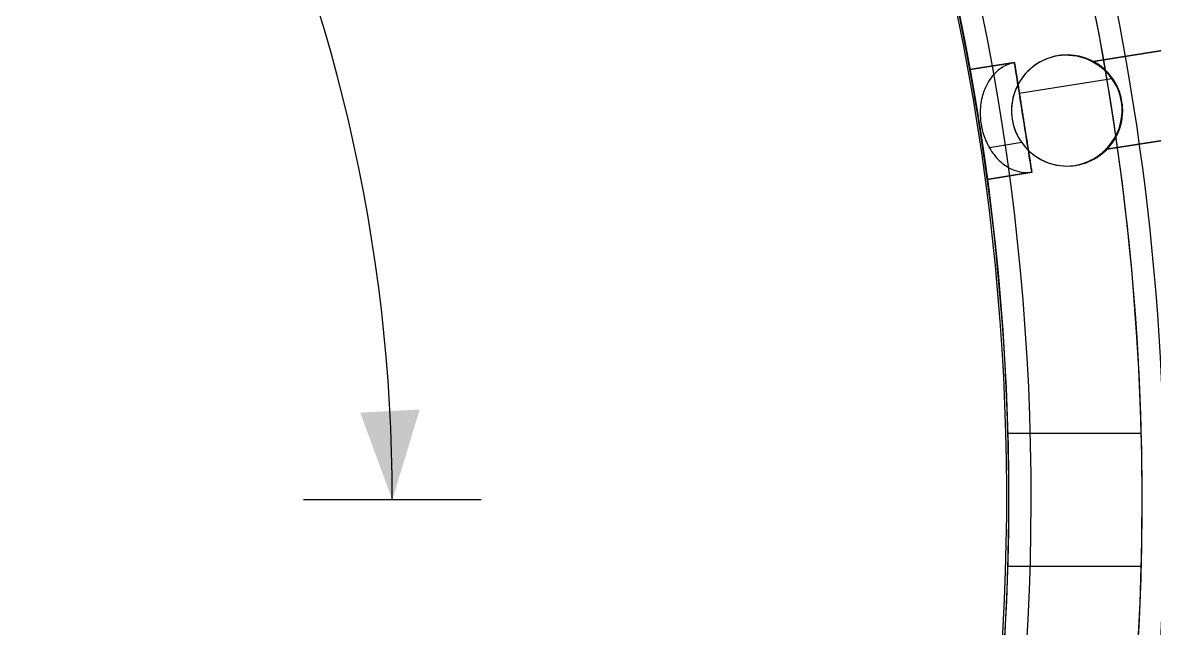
# Model space of a CAD drawing. Header units: millimetres. Extents: x -235 to 540, y -175 to 360.
# Drawn here: x 63.6 to 114.5, y -5.8 to 21.5 of the extents above; entities that cross this region are included whole.
import ezdxf

# ---------------------------------------------------------------- set-up
doc = ezdxf.new("R2010")
doc.units = ezdxf.units.MM
doc.layers.get('0').update_dxf_attribs({"color": 1, "linetype": 'CONTINUOUS'})
doc.layers.add('BEM', color=1, linetype='CONTINUOUS')

msp = doc.modelspace()

# ---------------------------------------------------------------- linework, layer by layer
at = {"color": 2, "linetype": 'CONTINUOUS'}
for p, q in [((110.23, 19.99, 30.624), (110.184, 19.982, 31)), ((115.1, 20.255, 19), (111.79, 19.731, 19)), ((111.79, 19.731, 17), (115.1, 20.255, 17)), ((115.1, 20.255, 9.5), (111.79, 19.731, 9.5)), ((115.1, 20.255, 26.5), (111.79, 19.731, 26.5)), ((108.255, 19.677, 54.5), (106.251, 19.36, 54.5)), ((106.251, 19.36, 38.5), (108.255, 19.677, 38.5)), ((106.251, 19.36, 54.5), (106.251, 19.36, 38.5)), ((108.255, 19.677, 38.5), (108.255, 19.677, 38.645)), ((108.255, 19.677, 38.454), (108.255, 19.677, 38.5)), ((108.255, 19.677, 38.645), (108.255, 19.677, 54.5)), ((111.79, 19.731, 19), (111.79, 19.731, 17)), ((108.472, 18.302, 47.909), (112.633, 18.961, 31.016)), ((113.09, 17.912, 31), (113.07, 17.909, 31.012)), ((113.09, 17.912, 31), (113.09, 17.912, 28.5)), ((113.09, 17.912, 7.5), (113.09, 17.912, 1.474)), ((113.09, 17.912, 15), (113.09, 17.912, 11.5)), ((113.09, 17.912, 24.5), (113.09, 17.912, 21)), ((108.152, 17.13, 0.134), (108.152, 17.13, 30.317)), ((115.726, 16.304, 17), (112.415, 15.78, 17)), ((112.415, 15.78, 19), (115.726, 16.304, 19)), ((112.415, 15.78, 9.5), (115.726, 16.304, 9.5)), ((112.416, 15.78, 26.5), (115.726, 16.304, 26.5)), ((108.581, 16.076, 30.349), (107.125, 15.845, 36.259)), ((112.415, 15.78, 17), (112.415, 15.78, 19)), ((110.967, 15.045, 31), (111.012, 15.051, 30.624)), ((107.033, 14.421, 54.5), (109.037, 14.739, 54.5)), ((109.037, 14.739, 38.5), (107.033, 14.421, 38.5)), ((107.033, 14.421, 38.5), (107.033, 14.421, 54.5)), ((109.037, 14.739, 38.5), (109.037, 14.739, 38.454)), ((109.037, 14.739, 38.645), (109.037, 14.739, 38.5)), ((109.037, 14.739, 54.5), (109.037, 14.739, 38.645)), ((107.958, 3, 67), (113.961, 3, 67)), ((107.958, 3, 67), (107.958, 3, 58)), ((107.958, 3, 58), (113.961, 3, 58)), ((113.961, 3, 67), (113.961, 3, 58)), ((107.958, -3, 58), (107.958, -3, 67)), ((113.961, -3, 67), (107.958, -3, 67)), ((113.961, -3, 58), (107.958, -3, 58)), ((113.961, -3, 58), (113.961, -3, 67))]:
    msp.add_line(p, q, dxfattribs=at)
for centre, radius, start, end in [((0, 0), 119.1, -52.46038, 34.46038), ((0, 0, -7), 119.1, -52.46038, 34.46038), ((0, 0, 67), 114, 1.50796, 35.89948), ((0, 0, 35.732), 114, 4.72833, 35.89948), ((0, 0), 109, -53.89486, 35.89486), ((0, 0), 108, -53.8939, 35.8939), ((0, 0, 67), 108, 1.59175, 35.8939), ((0, 0), 107.9, -52.30052, 34.30052), ((0, 0, -7), 107.9, -52.30052, 34.30052), ((110.621, 17.521, 31), 2.5, 9, 100.0581), ((110.621, 17.521, 31), 2.5, -82.0581, 9), ((0, 0, 35.732), 114, -53.89948, 4.72833), ((0, 0, 58), 108, -1.59175, 1.59175), ((0, 0, 58), 114, -1.50796, 1.50796), ((0, 0, 67), 108, -53.8939, -1.59175), ((0, 0, 67), 114, -53.89948, -1.50796)]:
    msp.add_arc(centre, radius, start, end, dxfattribs=at)
at = {"color": 2, "linetype": 'CONTINUOUS', "extrusion": (-0.001358, -0.000459447, 0.999999)}
msp.add_arc((-0.112, -0.037, 33.841), 115.161, 6.08178, 20.9052, dxfattribs=at)
at = {"color": 2, "linetype": 'CONTINUOUS', "extrusion": (-0.120369, -0.019064, 0.992546)}
msp.add_arc((0.029, 114.896, 16.746), 2.529, 179.9719, -135.9366, dxfattribs=at)
at = {"color": 2, "linetype": 'CONTINUOUS', "extrusion": (-0.25481, -0.04556, 0.965917)}
msp.add_arc((2.384, 108.369, -28.215), 2.661, 166.8014, -142.9458, dxfattribs=at)
at = {"color": 2, "linetype": 'CONTINUOUS', "extrusion": (-0.017358, -0.032844, 0.99931)}
msp.add_arc((89.616, 68.129, 28.41), 2.623, 95.4849, 125.8564, dxfattribs=at)
at = {"color": 2, "linetype": 'CONTINUOUS', "extrusion": (-0.254404, -0.044019, 0.966096)}
msp.add_arc((1.711, 108.418, -28.139), 2.612, 135.0748, 167.2789, dxfattribs=at)
at = {"color": 2, "linetype": 'CONTINUOUS', "extrusion": (0.984777, 0.173816, 0.001142)}
msp.add_arc((-1.903, 38.377, 108.042), 2.5, -44.8879, -0.0018, dxfattribs=at)
at = {"color": 2, "linetype": 'CONTINUOUS', "extrusion": (-0.984402, -0.175931, 0.000531882)}
msp.add_arc((2.135, 54.557, -107.97), 2.5, 145.6322, 179.9991, dxfattribs=at)
at = {"color": 2, "linetype": 'CONTINUOUS', "extrusion": (-0.778309, -0.123272, 0.615661)}
for centre, radius, start, end in [((1.08, 97.977, -63.007), 3.566, -165.2534, -151.355), ((0.684, 97.766, -63.007), 3.117, -151.2673, -141.7612), ((0.348, 97.494, -63.007), 2.686, -141.8775, -127.1775), ((0.071, 97.122, -63.007), 2.222, -127.2971, -105.8315), ((0, 96.892, -63.007), 1.981, -105.6586, -74.7018), ((-0.781, 97.833, -63.007), 3.235, -38.7414, -22.0562), ((-1.228, 98.026, -63.007), 3.722, -22.2352, -12.1027), ((-1.474, 98.081, -63.007), 3.974, -12.123, -0.8095)]:
    msp.add_arc(centre, radius, start, end, dxfattribs=at)
at = {"color": 2, "linetype": 'CONTINUOUS', "extrusion": (-0.778307, -0.123281, 0.615663)}
msp.add_arc((1.457, 98.08, -63.007), 3.956, -179.2064, -165.2007, dxfattribs=at)
at = {"color": 2, "linetype": 'CONTINUOUS', "extrusion": (0.987688, 0.156434, 6.14136e-17)}
for centre, radius, start, end in [((-38.944, 38.663, 110), 41.444, -0.0238, 3.8646), ((-32.386, 39.108, 110), 34.871, 3.8613, 6.9804), ((-24.844, 40.03, 110), 27.273, 6.9829, 9.9236), ((-15.819, 41.666, 110), 18.101, 9.7459, 15.5388), ((-8.773, 43.585, 110), 10.799, 15.7417, 19.8328), ((-4.92, 44.993, 110), 6.696, 19.6919, 25.8203), ((-2.379, 46.23, 110), 3.87, 25.7215, 33.8282), ((-0.864, 47.252, 110), 2.043, 33.6457, 46.0696), ((-0.205, 47.934, 110), 1.094, 46.1644, 61.8844), ((-0.015, 48.286, 110), 0.694, 61.9883, 83.3001), ((0, 48.362, 110), 0.618, 83.8818, 106.9379), ((0.055, 48.188, 110), 0.799, 107.0812, 122.5659), ((0.272, 47.85, 110), 1.201, 122.6079, 134.4006), ((0.755, 47.355, 110), 1.894, 134.3619, 143.065), ((1.592, 46.723, 110), 2.942, 143.0188, 149.5065), ((3.432, 45.667, 110), 5.063, 149.7787, 157.6829), ((6.727, 44.286, 110), 8.636, 157.5056, 162.254), ((10.811, 42.969, 110), 12.927, 162.212, 165.8406), ((17.44, 41.33, 110), 19.755, 165.9357, 170.4909), ((25.585, 39.922, 110), 28.021, 170.4029, 173.291), ((33.682, 38.985, 110), 36.172, 173.3153, 176.9665), ((39.481, 38.652, 110), 41.981, 176.9315, -179.9909)]:
    msp.add_arc(centre, radius, start, end, dxfattribs=at)
at = {"color": 2, "linetype": 'CONTINUOUS', "extrusion": (-0.987688, -0.156434, -6.14136e-17)}
msp.add_arc((0, 54.5, -110), 2.5, 0, 180, dxfattribs=at)
at = {"color": 2, "linetype": 'CONTINUOUS', "extrusion": (-0.008601, -0.014354, 0.99986)}
msp.add_arc((110.848, 17.892, 29.77), 2.537, 36.1944, 67.6961, dxfattribs=at)
at = {"color": 2, "linetype": 'CONTINUOUS', "extrusion": (-0.480758, -0.876853, 0.001033)}
msp.add_arc((89.785, 19.071, -71.025), 1.247, 164.899, 179.8789, dxfattribs=at)
at = {"color": 2, "linetype": 'CONTINUOUS', "extrusion": (0.47812, 0.878294, 0.000737868)}
msp.add_arc((-89.988, 16.95, 70.791), 1.237, -13.528, -0.0851, dxfattribs=at)
at = {"color": 2, "linetype": 'CONTINUOUS', "extrusion": (0.480758, 0.876853, 0.001033)}
for centre in [(-89.785, 9.429, 71.055), (-89.785, 26.429, 71.072)]:
    msp.add_arc(centre, 1.247, -15.1009, -0.121, dxfattribs=at)
at = {"color": 2, "linetype": 'CONTINUOUS', "extrusion": (-0.47812, -0.878294, 0.000737884)}
msp.add_arc((89.988, 9.55, -70.771), 1.237, 166.472, 179.9148, dxfattribs=at)
at = {"color": 2, "linetype": 'CONTINUOUS', "extrusion": (-0.47812, -0.878294, 0.000737877)}
msp.add_arc((89.988, 26.55, -70.759), 1.237, 166.472, 179.9148, dxfattribs=at)
at = {"color": 2, "linetype": 'CONTINUOUS', "extrusion": (0.552595, 0.833126, 0.023247)}
msp.add_arc((-83.756, 15.244, 78.604), 1.51, -25.9867, -13.6075, dxfattribs=at)
at = {"color": 2, "linetype": 'CONTINUOUS', "extrusion": (-0.552595, -0.833125, 0.023247)}
msp.add_arc((83.756, 11.248, -77.988), 1.51, 154.0133, 166.3924, dxfattribs=at)
at = {"color": 2, "linetype": 'CONTINUOUS', "extrusion": (-0.552595, -0.833126, 0.023247)}
msp.add_arc((83.756, 28.244, -77.593), 1.51, 154.0133, 166.3925, dxfattribs=at)
at = {"color": 2, "linetype": 'CONTINUOUS', "extrusion": (-0.56379, -0.825433, 0.028311)}
msp.add_arc((82.719, 21.159, -78.77), 1.546, 153.0293, 164.9297, dxfattribs=at)
at = {"color": 2, "linetype": 'CONTINUOUS', "extrusion": (0.563789, 0.825434, 0.028311)}
for centre in [(-82.719, 7.33, 79.576), (-82.719, 24.323, 80.058)]:
    msp.add_arc(centre, 1.546, -26.9706, -15.0703, dxfattribs=at)
at = {"color": 2, "linetype": 'CONTINUOUS', "extrusion": (0.757351, 0.628843, 0.175996)}
msp.add_arc((-58.402, -0.268, 100.009), 2.243, -43.992, -24.9524, dxfattribs=at)
at = {"color": 2, "linetype": 'CONTINUOUS', "extrusion": (-0.757352, -0.628843, 0.175997)}
msp.add_arc((58.402, 26.354, -95.345), 2.243, 136.0079, 155.0476, dxfattribs=at)
at = {"color": 2, "linetype": 'CONTINUOUS', "extrusion": (-0.757352, -0.628843, 0.175996)}
msp.add_arc((58.402, 43.089, -92.353), 2.243, 136.0079, 155.0476, dxfattribs=at)
at = {"color": 2, "linetype": 'CONTINUOUS', "extrusion": (-0.764495, -0.617398, 0.185387)}
msp.add_arc((57.077, 36.729, -94.063), 2.267, 135.9254, 154.2904, dxfattribs=at)
at = {"color": 2, "linetype": 'CONTINUOUS', "extrusion": (0.764494, 0.617399, 0.185386)}
for centre in [(-57.077, -8.723, 99.346), (-57.077, 7.982, 102.498)]:
    msp.add_arc(centre, 2.267, -44.0746, -25.7096, dxfattribs=at)
at = {"color": 2, "linetype": 'CONTINUOUS', "extrusion": (-0.251565, -0.040114, 0.967009)}
msp.add_arc((0.124, 108.64, -27.743), 2.458, 90.0956, 135.9081, dxfattribs=at)
at = {"color": 2, "linetype": 'CONTINUOUS', "extrusion": (0.847505, 0.320076, 0.423422)}
msp.add_arc((-23.446, -31.552, 108.048), 2.45, -49.823, -37.8608, dxfattribs=at)
at = {"color": 2, "linetype": 'CONTINUOUS', "extrusion": (-0.847505, -0.320075, 0.423422)}
msp.add_arc((23.446, 55.559, -96.827), 2.45, 130.177, 142.1392, dxfattribs=at)
at = {"color": 2, "linetype": 'CONTINUOUS', "extrusion": (-0.847505, -0.320076, 0.423422)}
msp.add_arc((23.446, 70.96, -89.629), 2.45, 130.177, 142.1392, dxfattribs=at)
at = {"color": 2, "linetype": 'CONTINUOUS', "extrusion": (-0.847339, -0.313979, 0.428291)}
msp.add_arc((22.743, 64.733, -92.569), 2.439, 129.7924, 142.0363, dxfattribs=at)
at = {"color": 2, "linetype": 'CONTINUOUS', "extrusion": (0.847339, 0.313981, 0.42829)}
for centre in [(-22.743, -38.98, 104.775), (-22.743, -23.618, 112.056)]:
    msp.add_arc(centre, 2.439, -50.2076, -37.9637, dxfattribs=at)
at = {"color": 2, "linetype": 'CONTINUOUS', "extrusion": (-0.986749, -0.161907, 0.01065)}
msp.add_arc((0.6, 55.647, -107.388), 2.5, 112.124, 145.6374, dxfattribs=at)
at = {"color": 2, "linetype": 'CONTINUOUS', "extrusion": (-0.120369, -0.019065, 0.992546)}
for centre, radius, start, end in [((0.002, 114.869, 16.746), 2.491, -135.9386, -90.0351), ((-0.021, 114.893, 16.746), 2.521, -63.3978, 0.0881)]:
    msp.add_arc(centre, radius, start, end, dxfattribs=at)
at = {"color": 2, "linetype": 'CONTINUOUS', "extrusion": (-0.257939, -0.04227, 0.965236)}
msp.add_arc((0.642, 108.233, -28.492), 2.517, -141.9898, -116.7156, dxfattribs=at)
at = {"color": 2, "linetype": 'CONTINUOUS', "extrusion": (0.816928, 0.17568, 0.549331)}
msp.add_arc((-6.406, -48.25, 103.792), 2.062, -63.3829, -45.4534, dxfattribs=at)
at = {"color": 2, "linetype": 'CONTINUOUS', "extrusion": (-0.816928, -0.17568, 0.549331)}
for centre in [(6.406, 70.394, -89.235), (6.406, 84.599, -79.896)]:
    msp.add_arc(centre, 2.062, 116.6171, 134.5466, dxfattribs=at)
at = {"color": 2, "linetype": 'CONTINUOUS', "extrusion": (-0.812466, -0.166272, 0.558796)}
msp.add_arc((5.249, 79.353, -83.14), 2.014, 113.3525, 134.4295, dxfattribs=at)
at = {"color": 2, "linetype": 'CONTINUOUS', "extrusion": (0.812466, 0.166272, 0.558795)}
for centre in [(-5.249, -55.718, 99.065), (-5.249, -41.62, 108.565)]:
    msp.add_arc(centre, 2.014, -66.6475, -45.5705, dxfattribs=at)
at = {"color": 2, "linetype": 'CONTINUOUS', "extrusion": (0.010906, 0.001187, 0.99994)}
msp.add_arc((110.322, 17.488, 32.265), 2.434, 9.0395, 36.1237, dxfattribs=at)
at = {"color": 2, "linetype": 'CONTINUOUS', "extrusion": (0.987481, 0.156445, 0.020145)}
msp.add_arc((-0.005, 36.317, 108.703), 2.5, -112.1279, -44.8736, dxfattribs=at)
at = {"color": 2, "linetype": 'CONTINUOUS', "extrusion": (0.778685, 0.125051, 0.614827)}
msp.add_arc((-0.253, -56.926, 99.524), 1.641, -89.7893, -61.4802, dxfattribs=at)
at = {"color": 2, "linetype": 'CONTINUOUS', "extrusion": (-0.778685, -0.125051, 0.614827)}
for centre in [(0.253, 77.826, -83.231), (0.253, 91.233, -72.779)]:
    msp.add_arc(centre, 1.641, 90.2107, 118.5198, dxfattribs=at)
at = {"color": 2, "linetype": 'CONTINUOUS', "extrusion": (-0.776678, -0.124067, 0.617558)}
msp.add_arc((0.155, 85.608, -77.088), 1.62, 90.1305, 114.6689, dxfattribs=at)
at = {"color": 2, "linetype": 'CONTINUOUS', "extrusion": (0.776678, 0.124067, 0.617558)}
for centre, start in [((-0.155, -63.192, 94.689), -89.8697), ((-0.155, -49.821, 105.187), -89.8695)]:
    msp.add_arc(centre, 1.62, start, -65.331, dxfattribs=at)
at = {"color": 2, "linetype": 'CONTINUOUS', "extrusion": (-0.987495, -0.15636, 0.020145)}
msp.add_arc((-0.005, 56.664, -106.83), 2.5, 44.8736, 112.1279, dxfattribs=at)
at = {"color": 2, "linetype": 'CONTINUOUS', "extrusion": (-0.260585, -0.041332, 0.964566)}
msp.add_arc((0.026, 108.081, -28.762), 2.426, -116.397, -90.0461, dxfattribs=at)
at = {"color": 2, "linetype": 'CONTINUOUS', "extrusion": (0.004413, 0.002883, 0.999986)}
msp.add_arc((110.502, 17.44, 31.562), 2.46, -36.2456, 8.8402, dxfattribs=at)
at = {"color": 2, "linetype": 'CONTINUOUS', "extrusion": (-0.250841, -0.039676, 0.967215)}
msp.add_arc((-0.025, 108.689, -27.653), 2.432, 63.686, 89.9812, dxfattribs=at)
at = {"color": 2, "linetype": 'CONTINUOUS', "extrusion": (-0.779216, -0.121697, 0.614827)}
msp.add_arc((-0.253, 85.318, -77.39), 1.641, 61.4801, 89.7892, dxfattribs=at)
at = {"color": 2, "linetype": 'CONTINUOUS', "extrusion": (0.779216, 0.121697, 0.614827)}
msp.add_arc((0.253, -49.434, 105.365), 1.641, -118.5198, -90.2108, dxfattribs=at)
at = {"color": 2, "linetype": 'CONTINUOUS', "extrusion": (0.779217, 0.121697, 0.614826)}
msp.add_arc((0.253, -62.841, 94.913), 1.641, -118.5201, -90.211, dxfattribs=at)
at = {"color": 2, "linetype": 'CONTINUOUS', "extrusion": (0.777004, 0.122012, 0.617558)}
msp.add_arc((0.155, -57.293, 99.32), 1.62, -114.6689, -90.1306, dxfattribs=at)
at = {"color": 2, "linetype": 'CONTINUOUS', "extrusion": (-0.777004, -0.122012, 0.617558)}
for centre in [(-0.155, 91.507, -72.457), (-0.155, 78.136, -82.955)]:
    msp.add_arc(centre, 1.62, 65.331, 89.8694, dxfattribs=at)
at = {"color": 2, "linetype": 'CONTINUOUS', "extrusion": (-0.259782, -0.040845, 0.964803)}
msp.add_arc((-0.134, 108.136, -28.666), 2.455, -89.765, -43.9711, dxfattribs=at)
at = {"color": 2, "linetype": 'CONTINUOUS', "extrusion": (-0.120363, -0.019066, 0.992547)}
msp.add_arc((0.001, 114.863, 16.747), 2.485, -89.9937, -63.5108, dxfattribs=at)
at = {"color": 2, "linetype": 'CONTINUOUS', "extrusion": (-0.253234, -0.038829, 0.966625)}
msp.add_arc((-0.592, 108.55, -27.91), 2.513, 38.6264, 63.9134, dxfattribs=at)
at = {"color": 2, "linetype": 'CONTINUOUS', "extrusion": (-0.831233, -0.085363, 0.549331)}
msp.add_arc((-6.406, 78.332, -84.016), 2.062, 45.4533, 63.3829, dxfattribs=at)
at = {"color": 2, "linetype": 'CONTINUOUS', "extrusion": (0.831233, 0.085363, 0.549331)}
msp.add_arc((6.406, -40.312, 109.011), 2.062, -134.5466, -116.6171, dxfattribs=at)
at = {"color": 2, "linetype": 'CONTINUOUS', "extrusion": (0.831234, 0.085362, 0.54933)}
msp.add_arc((6.406, -54.517, 99.672), 2.062, -134.5468, -116.6173, dxfattribs=at)
at = {"color": 2, "linetype": 'CONTINUOUS', "extrusion": (0.824082, 0.092932, 0.558796)}
msp.add_arc((5.249, -49.498, 103.256), 2.014, -134.4295, -113.3525, dxfattribs=at)
at = {"color": 2, "linetype": 'CONTINUOUS', "extrusion": (-0.824082, -0.092931, 0.558795)}
for centre in [(-5.249, 85.573, -78.949), (-5.249, 71.475, -88.448)]:
    msp.add_arc(centre, 2.014, 45.5704, 66.6474, dxfattribs=at)
at = {"color": 2, "linetype": 'CONTINUOUS', "extrusion": (-0.778324, -0.123285, 0.61564)}
msp.add_arc((-0.051, 97.073, -63.009), 2.171, -74.6489, -57.7031, dxfattribs=at)
at = {"color": 2, "linetype": 'CONTINUOUS', "extrusion": (-0.904935, 0.042517, 0.423421)}
msp.add_arc((-23.446, 64.166, -92.805), 2.45, 37.8608, 49.823, dxfattribs=at)
at = {"color": 2, "linetype": 'CONTINUOUS', "extrusion": (0.904935, -0.042517, 0.423421)}
msp.add_arc((23.446, -22.946, 112.07), 2.45, -142.1392, -130.177, dxfattribs=at)
at = {"color": 2, "linetype": 'CONTINUOUS', "extrusion": (0.904936, -0.042521, 0.423419)}
msp.add_arc((23.447, -38.346, 104.872), 2.45, -142.1394, -130.1772, dxfattribs=at)
at = {"color": 2, "linetype": 'CONTINUOUS', "extrusion": (0.902892, -0.03677, 0.428291)}
msp.add_arc((22.743, -32.202, 107.988), 2.439, -142.0363, -129.7924, dxfattribs=at)
at = {"color": 2, "linetype": 'CONTINUOUS', "extrusion": (-0.902893, 0.036771, 0.42829)}
for centre in [(-22.743, 71.511, -89.357), (-22.743, 56.149, -96.638)]:
    msp.add_arc(centre, 2.439, 37.9637, 50.2076, dxfattribs=at)
at = {"color": 2, "linetype": 'CONTINUOUS', "extrusion": (0.988486, 0.150939, 0.01065)}
msp.add_arc((0.6, 37.348, 108.379), 2.5, -145.6374, -112.124, dxfattribs=at)
at = {"color": 2, "linetype": 'CONTINUOUS', "extrusion": (-0.778315, -0.123285, 0.615652)}
msp.add_arc((-0.283, 97.43, -63.008), 2.596, -57.5652, -38.6783, dxfattribs=at)
at = {"color": 2, "linetype": 'CONTINUOUS', "extrusion": (-0.256306, -0.03554, 0.965942)}
msp.add_arc((-2.317, 108.372, -28.204), 2.656, -11.1413, 39.2473, dxfattribs=at)
at = {"color": 2, "linetype": 'CONTINUOUS', "extrusion": (-0.025473, 0.02333, 0.999403)}
msp.add_arc((-87.635, 70.628, 28.506), 2.611, 52.4343, 96.3353, dxfattribs=at)
at = {"color": 2, "linetype": 'CONTINUOUS', "extrusion": (0.728191, -0.685374, 0.001033)}
msp.add_arc((89.785, 16.929, 71.062), 1.247, -179.8789, -164.899, dxfattribs=at)
at = {"color": 2, "linetype": 'CONTINUOUS', "extrusion": (-0.727935, 0.685646, 0.000969934)}
msp.add_arc((-89.81, 26.566, -70.986), 1.246, 0.1116, 15.1013, dxfattribs=at)
at = {"color": 2, "linetype": 'CONTINUOUS', "extrusion": (-0.72819, 0.685374, 0.001033)}
msp.add_arc((-89.785, 9.571, -71.035), 1.247, 0.121, 15.1009, dxfattribs=at)
at = {"color": 2, "linetype": 'CONTINUOUS', "extrusion": (-0.726126, 0.687561, 0.000737844)}
msp.add_arc((-89.988, 19.05, -70.764), 1.237, 0.0851, 13.5278, dxfattribs=at)
at = {"color": 2, "linetype": 'CONTINUOUS', "extrusion": (0.726126, -0.687561, 0.000737768)}
msp.add_arc((89.988, 9.45, 70.785), 1.237, -179.9148, -166.4726, dxfattribs=at)
at = {"color": 2, "linetype": 'CONTINUOUS', "extrusion": (0.725818, -0.687886, 0.000669909)}
msp.add_arc((90.019, 26.454, 70.756), 1.236, -179.9254, -166.4717, dxfattribs=at)
at = {"color": 2, "linetype": 'CONTINUOUS', "extrusion": (-0.782998, 0.621589, 0.023247)}
msp.add_arc((-83.756, 20.746, -77.767), 1.51, 13.6074, 25.9866, dxfattribs=at)
at = {"color": 2, "linetype": 'CONTINUOUS', "extrusion": (0.782998, -0.621589, 0.023247)}
msp.add_arc((83.756, 24.742, 78.825), 1.51, -166.3926, -154.0134, dxfattribs=at)
at = {"color": 2, "linetype": 'CONTINUOUS', "extrusion": (0.782996, -0.621593, 0.023245)}
msp.add_arc((83.757, 7.747, 78.429), 1.51, -166.393, -154.0138, dxfattribs=at)
at = {"color": 2, "linetype": 'CONTINUOUS', "extrusion": (0.791269, -0.610813, 0.028311)}
msp.add_arc((82.719, 14.826, 79.789), 1.546, -164.9297, -153.0293, dxfattribs=at)
at = {"color": 2, "linetype": 'CONTINUOUS', "extrusion": (-0.791268, 0.610814, 0.02831)}
for centre in [(-82.719, 28.656, -78.557), (-82.719, 11.663, -79.039)]:
    msp.add_arc(centre, 1.546, 15.0702, 26.9706, dxfattribs=at)
at = {"color": 2, "linetype": 'CONTINUOUS', "extrusion": (-0.914607, 0.364033, 0.175995)}
msp.add_arc((-58.402, 35.706, -93.673), 2.243, 24.9523, 43.992, dxfattribs=at)
at = {"color": 2, "linetype": 'CONTINUOUS', "extrusion": (0.914607, -0.364033, 0.175995)}
msp.add_arc((58.402, 9.084, 101.681), 2.243, -155.0477, -136.008, dxfattribs=at)
at = {"color": 2, "linetype": 'CONTINUOUS', "extrusion": (0.914605, -0.364038, 0.175991)}
msp.add_arc((58.403, -7.65, 98.688), 2.243, -155.048, -136.0081, dxfattribs=at)
at = {"color": 2, "linetype": 'CONTINUOUS', "extrusion": (0.917864, -0.350938, 0.185387)}
msp.add_arc((57.077, -1.354, 100.737), 2.267, -154.2904, -135.9254, dxfattribs=at)
at = {"color": 2, "linetype": 'CONTINUOUS', "extrusion": (-0.917863, 0.35094, 0.185386)}
for centre in [(-57.077, 44.099, -92.672), (-57.077, 27.394, -95.824)]:
    msp.add_arc(centre, 2.267, 25.7096, 44.0745, dxfattribs=at)
at = {"color": 2, "linetype": 'CONTINUOUS', "extrusion": (-0.256742, -0.036708, 0.965783)}
msp.add_arc((-1.809, 108.347, -28.27), 2.619, -43.3238, -11.1814, dxfattribs=at)
at = {"color": 2, "linetype": 'CONTINUOUS', "extrusion": (-0.990291, -0.139004, 0.001142)}
msp.add_arc((-1.903, 54.623, -107.936), 2.5, 0.0018, 44.8879, dxfattribs=at)
at = {"color": 2, "linetype": 'CONTINUOUS', "extrusion": (0.990588, 0.136877, 0.000531882)}
msp.add_arc((2.135, 38.443, 108.02), 2.5, -179.9991, -145.6322, dxfattribs=at)
at = {"color": 2, "linetype": 'CONTINUOUS', "extrusion": (0.001299, -0.000206039, 0.999999)}
msp.add_arc((0.112, -0.018, 34.148), 114.846, -24.33907, 6.0848, dxfattribs=at)
at = {"layer": 'BEM', "color": 1, "linetype": 'CONTINUOUS'}
msp.add_line((84.27, 0), (76.27, 0), dxfattribs=at)
msp.add_arc((5.444, 0), 74.826, 0, 26.28472, dxfattribs=at)
msp.add_solid([(78.825, 3.923), (80.27, 0), (81.502, 4.066)], dxfattribs=at)

doc.saveas('drawing.dxf')
